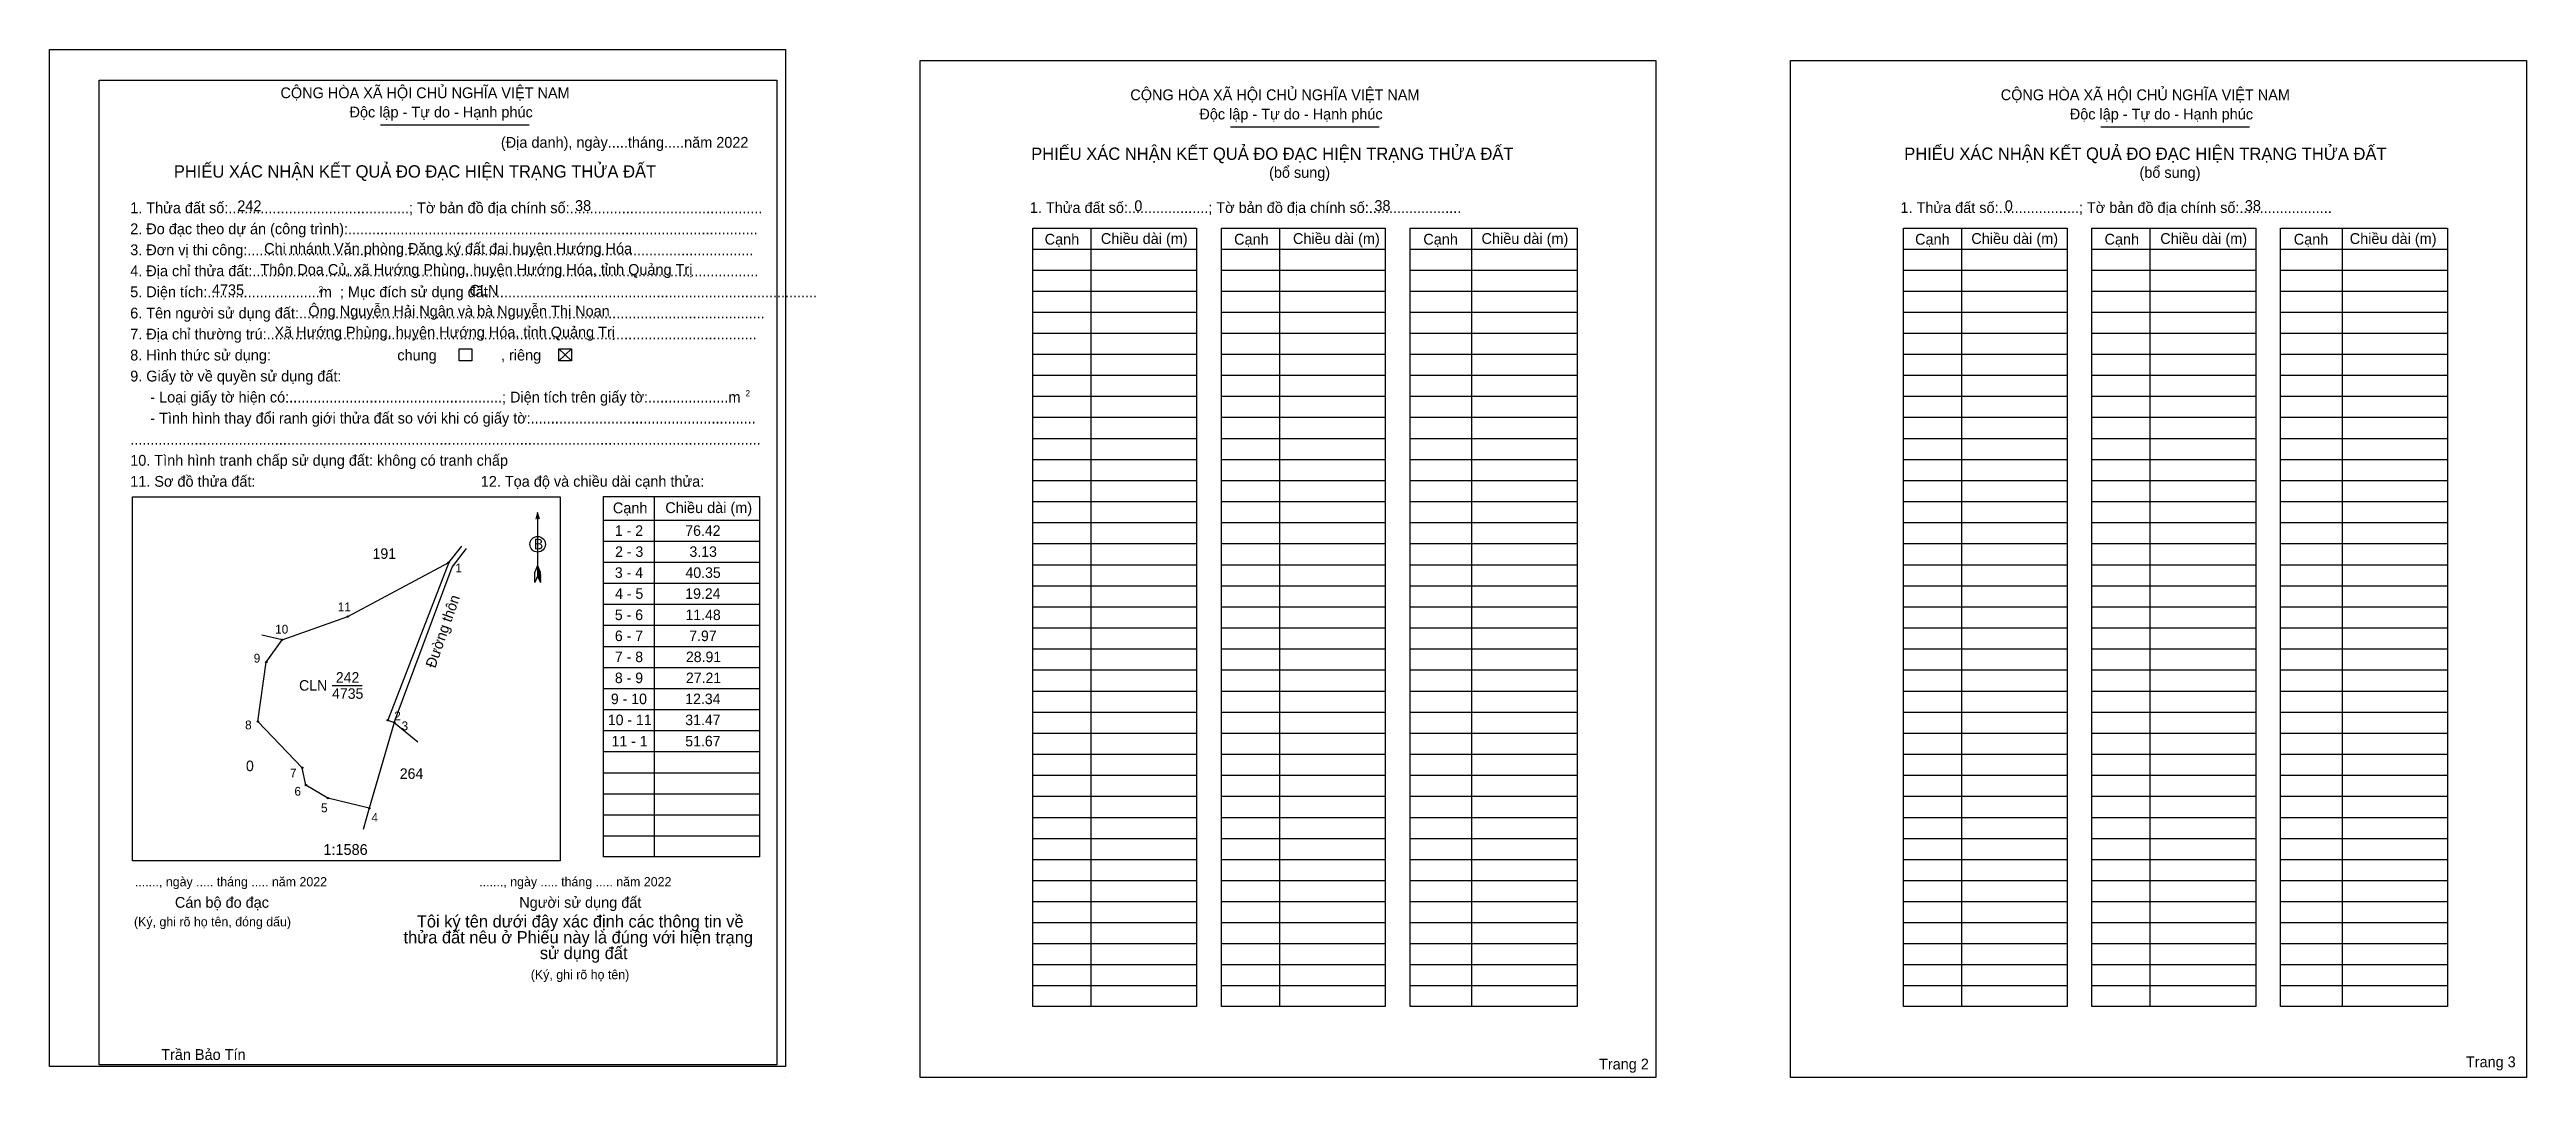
# Model space of a CAD drawing. Extents: x 536055 to 537174, y 1849881 to 1850346.
import ezdxf

# ---------------------------------------------------------------- set-up
doc = ezdxf.new("R2010")
doc.units = 0
for name, color, linetype in [('Level 1', 7, 'Continuous'), ('Level 10', 7, 'Continuous'), ('Level 11', 7, 'Continuous'), ('Level 13', 7, 'Continuous'), ('Level 2', 7, 'Continuous'), ('Level 27', 7, 'Continuous'), ('Level 3', 7, 'Continuous'), ('Level 36', 7, 'Continuous'), ('Level 48', 7, 'Continuous'), ('Level 5', 7, 'Continuous'), ('Level 50', 7, 'Continuous'), ('Level 52', 7, 'Continuous'), ('Level 6', 7, 'Continuous'), ('Level 9', 7, 'Continuous')]:
    doc.layers.add(name, color=color, linetype=linetype)

msp = doc.modelspace()

# ---------------------------------------------------------------- linework, layer by layer
at = {"layer": 'Level 1'}
for p, q in [((536055.1, 1850341.1), (536055.1, 1850341.1)), ((536448.4, 1850341.1), (536448.4, 1850341.1)), ((536204.6, 1850311.9), (536271.8, 1850311.9)), ((536588.6, 1850311), (536655.8, 1850311)), ((536981.9, 1850311), (537049.1, 1850311)), ((536525.6, 1850265.3), (536525.6, 1849913.2)), ((536610.8, 1850265.3), (536610.8, 1849913.2)), ((536697.6, 1850265.3), (536697.6, 1849913.2)), ((536918.9, 1850265.3), (536918.9, 1849913.2)), ((537004.1, 1850265.3), (537004.1, 1849913.2)), ((537090.9, 1850265.3), (537090.9, 1849913.2)), ((536499.4, 1850255.8), (536573.3, 1850255.8)), ((536584.6, 1850255.8), (536658.5, 1850255.8)), ((536669.8, 1850255.8), (536745.3, 1850255.8)), ((536892.7, 1850255.8), (536966.7, 1850255.8)), ((536977.9, 1850255.8), (537051.9, 1850255.8)), ((537063.1, 1850255.8), (537138.6, 1850255.8)), ((536499.4, 1850246.3), (536573.3, 1850246.3)), ((536584.6, 1850246.3), (536658.5, 1850246.3)), ((536669.8, 1850246.3), (536745.3, 1850246.3)), ((536892.7, 1850246.3), (536966.7, 1850246.3)), ((536977.9, 1850246.3), (537051.9, 1850246.3)), ((537063.1, 1850246.3), (537138.6, 1850246.3)), ((536499.4, 1850236.8), (536573.3, 1850236.8)), ((536584.6, 1850236.8), (536658.5, 1850236.8)), ((536669.8, 1850236.8), (536745.3, 1850236.8)), ((536892.7, 1850236.8), (536966.7, 1850236.8)), ((536977.9, 1850236.8), (537051.9, 1850236.8)), ((537063.1, 1850236.8), (537138.6, 1850236.8)), ((536499.4, 1850227.2), (536573.3, 1850227.2)), ((536499.4, 1850217.7), (536573.3, 1850217.7)), ((536584.6, 1850227.2), (536658.5, 1850227.2)), ((536584.6, 1850217.7), (536658.5, 1850217.7)), ((536669.8, 1850227.2), (536745.3, 1850227.2)), ((536669.8, 1850217.7), (536745.3, 1850217.7)), ((536892.7, 1850227.2), (536966.7, 1850227.2)), ((536892.7, 1850217.7), (536966.7, 1850217.7)), ((536977.9, 1850227.2), (537051.9, 1850227.2)), ((536977.9, 1850217.7), (537051.9, 1850217.7)), ((537063.1, 1850227.2), (537138.6, 1850227.2)), ((537063.1, 1850217.7), (537138.6, 1850217.7)), ((536285.2, 1850210.7), (536290.9, 1850205.3)), ((536285.2, 1850205.3), (536290.9, 1850210.7)), ((536499.4, 1850208.2), (536573.3, 1850208.2)), ((536584.6, 1850208.2), (536658.5, 1850208.2)), ((536669.8, 1850208.2), (536745.3, 1850208.2)), ((536892.7, 1850208.2), (536966.7, 1850208.2)), ((536977.9, 1850208.2), (537051.9, 1850208.2)), ((537063.1, 1850208.2), (537138.6, 1850208.2)), ((536499.4, 1850198.7), (536573.3, 1850198.7)), ((536584.6, 1850198.7), (536658.5, 1850198.7)), ((536669.8, 1850198.7), (536745.3, 1850198.7)), ((536892.7, 1850198.7), (536966.7, 1850198.7)), ((536977.9, 1850198.7), (537051.9, 1850198.7)), ((537063.1, 1850198.7), (537138.6, 1850198.7)), ((536499.4, 1850189.2), (536573.3, 1850189.2)), ((536584.6, 1850189.2), (536658.5, 1850189.2)), ((536669.8, 1850189.2), (536745.3, 1850189.2)), ((536892.7, 1850189.2), (536966.7, 1850189.2)), ((536977.9, 1850189.2), (537051.9, 1850189.2)), ((537063.1, 1850189.2), (537138.6, 1850189.2)), ((536499.4, 1850179.7), (536573.3, 1850179.7)), ((536584.6, 1850179.7), (536658.5, 1850179.7)), ((536669.8, 1850179.7), (536745.3, 1850179.7)), ((536892.7, 1850179.7), (536966.7, 1850179.7)), ((536977.9, 1850179.7), (537051.9, 1850179.7)), ((537063.1, 1850179.7), (537138.6, 1850179.7)), ((536499.4, 1850170.1), (536573.3, 1850170.1)), ((536584.6, 1850170.1), (536658.5, 1850170.1)), ((536669.8, 1850170.1), (536745.3, 1850170.1)), ((536892.7, 1850170.1), (536966.7, 1850170.1)), ((536977.9, 1850170.1), (537051.9, 1850170.1)), ((537063.1, 1850170.1), (537138.6, 1850170.1)), ((536499.4, 1850160.6), (536573.3, 1850160.6)), ((536499.4, 1850151.1), (536573.3, 1850151.1)), ((536584.6, 1850160.6), (536658.5, 1850160.6)), ((536584.6, 1850151.1), (536658.5, 1850151.1)), ((536669.8, 1850160.6), (536745.3, 1850160.6)), ((536669.8, 1850151.1), (536745.3, 1850151.1)), ((536892.7, 1850160.6), (536966.7, 1850160.6)), ((536892.7, 1850151.1), (536966.7, 1850151.1)), ((536977.9, 1850160.6), (537051.9, 1850160.6)), ((536977.9, 1850151.1), (537051.9, 1850151.1)), ((537063.1, 1850160.6), (537138.6, 1850160.6)), ((537063.1, 1850151.1), (537138.6, 1850151.1)), ((536092.5, 1850143.8), (536092.5, 1850143.8)), ((536328.2, 1850143.9), (536328.2, 1849981)), ((536499.4, 1850141.6), (536573.3, 1850141.6)), ((536584.6, 1850141.6), (536658.5, 1850141.6)), ((536669.8, 1850141.6), (536745.3, 1850141.6)), ((536892.7, 1850141.6), (536966.7, 1850141.6)), ((536977.9, 1850141.6), (537051.9, 1850141.6)), ((537063.1, 1850141.6), (537138.6, 1850141.6)), ((536275.6, 1850136.7), (536275.6, 1850107.9)), ((536305.4, 1850133.2), (536375.9, 1850133.2)), ((536499.4, 1850132.1), (536573.3, 1850132.1)), ((536584.6, 1850132.1), (536658.5, 1850132.1)), ((536669.8, 1850132.1), (536745.3, 1850132.1)), ((536892.7, 1850132.1), (536966.7, 1850132.1)), ((536977.9, 1850132.1), (537051.9, 1850132.1)), ((537063.1, 1850132.1), (537138.6, 1850132.1)), ((536305.4, 1850123.7), (536375.9, 1850123.7)), ((536499.4, 1850122.6), (536573.3, 1850122.6)), ((536584.6, 1850122.6), (536658.5, 1850122.6)), ((536669.8, 1850122.6), (536745.3, 1850122.6)), ((536892.7, 1850122.6), (536966.7, 1850122.6)), ((536977.9, 1850122.6), (537051.9, 1850122.6)), ((537063.1, 1850122.6), (537138.6, 1850122.6)), ((536274.3, 1850105), (536274.4, 1850109.7)), ((536275.6, 1850107.9), (536274.3, 1850105)), ((536275.6, 1850112.7), (536274.4, 1850109.7)), ((536275.6, 1850112.7), (536276.8, 1850109.7)), ((536275.6, 1850112.3), (536276.8, 1850109.3)), ((536275.6, 1850111.9), (536276.8, 1850108.9)), ((536275.6, 1850111.4), (536276.9, 1850108.5)), ((536275.6, 1850111), (536276.9, 1850108)), ((536275.6, 1850110.6), (536276.9, 1850107.6)), ((536275.6, 1850110.2), (536276.9, 1850107.2)), ((536275.6, 1850109.8), (536276.9, 1850106.8)), ((536275.6, 1850109.4), (536276.9, 1850106.3)), ((536275.6, 1850109), (536276.9, 1850105.9)), ((536275.6, 1850108.5), (536276.9, 1850105.5)), ((536275.6, 1850107.9), (536276.9, 1850105)), ((536276.9, 1850105), (536276.8, 1850109.7)), ((536305.4, 1850114.2), (536375.9, 1850114.2)), ((536499.4, 1850113), (536573.3, 1850113)), ((536584.6, 1850113), (536658.5, 1850113)), ((536669.8, 1850113), (536745.3, 1850113)), ((536892.7, 1850113), (536966.7, 1850113)), ((536977.9, 1850113), (537051.9, 1850113)), ((537063.1, 1850113), (537138.6, 1850113)), ((536305.4, 1850104.7), (536375.9, 1850104.7)), ((536305.4, 1850095.2), (536375.9, 1850095.2)), ((536499.4, 1850103.5), (536573.3, 1850103.5)), ((536584.6, 1850103.5), (536658.5, 1850103.5)), ((536669.8, 1850103.5), (536745.3, 1850103.5)), ((536892.7, 1850103.5), (536966.7, 1850103.5)), ((536977.9, 1850103.5), (537051.9, 1850103.5)), ((537063.1, 1850103.5), (537138.6, 1850103.5)), ((536305.4, 1850085.7), (536375.9, 1850085.7)), ((536499.4, 1850094), (536573.3, 1850094)), ((536499.4, 1850084.5), (536573.3, 1850084.5)), ((536584.6, 1850094), (536658.5, 1850094)), ((536584.6, 1850084.5), (536658.5, 1850084.5)), ((536669.8, 1850094), (536745.3, 1850094)), ((536669.8, 1850084.5), (536745.3, 1850084.5)), ((536892.7, 1850094), (536966.7, 1850094)), ((536892.7, 1850084.5), (536966.7, 1850084.5)), ((536977.9, 1850094), (537051.9, 1850094)), ((536977.9, 1850084.5), (537051.9, 1850084.5)), ((537063.1, 1850094), (537138.6, 1850094)), ((537063.1, 1850084.5), (537138.6, 1850084.5)), ((536305.4, 1850076.1), (536375.9, 1850076.1)), ((536499.4, 1850075), (536573.3, 1850075)), ((536584.6, 1850075), (536658.5, 1850075)), ((536669.8, 1850075), (536745.3, 1850075)), ((536892.7, 1850075), (536966.7, 1850075)), ((536977.9, 1850075), (537051.9, 1850075)), ((537063.1, 1850075), (537138.6, 1850075)), ((536305.4, 1850066.6), (536375.9, 1850066.6)), ((536499.4, 1850065.5), (536573.3, 1850065.5)), ((536584.6, 1850065.5), (536658.5, 1850065.5)), ((536669.8, 1850065.5), (536745.3, 1850065.5)), ((536892.7, 1850065.5), (536966.7, 1850065.5)), ((536977.9, 1850065.5), (537051.9, 1850065.5)), ((537063.1, 1850065.5), (537138.6, 1850065.5)), ((536305.4, 1850057.1), (536375.9, 1850057.1)), ((536499.4, 1850055.9), (536573.3, 1850055.9)), ((536584.6, 1850055.9), (536658.5, 1850055.9)), ((536669.8, 1850055.9), (536745.3, 1850055.9)), ((536892.7, 1850055.9), (536966.7, 1850055.9)), ((536977.9, 1850055.9), (537051.9, 1850055.9)), ((537063.1, 1850055.9), (537138.6, 1850055.9)), ((536305.4, 1850047.6), (536375.9, 1850047.6)), ((536499.4, 1850046.4), (536573.3, 1850046.4)), ((536584.6, 1850046.4), (536658.5, 1850046.4)), ((536669.8, 1850046.4), (536745.3, 1850046.4)), ((536892.7, 1850046.4), (536966.7, 1850046.4)), ((536977.9, 1850046.4), (537051.9, 1850046.4)), ((537063.1, 1850046.4), (537138.6, 1850046.4)), ((536305.4, 1850038.1), (536375.9, 1850038.1)), ((536305.4, 1850028.6), (536375.9, 1850028.6)), ((536499.4, 1850036.9), (536573.3, 1850036.9)), ((536499.4, 1850027.4), (536573.3, 1850027.4)), ((536584.6, 1850036.9), (536658.5, 1850036.9)), ((536584.6, 1850027.4), (536658.5, 1850027.4)), ((536669.8, 1850036.9), (536745.3, 1850036.9)), ((536669.8, 1850027.4), (536745.3, 1850027.4)), ((536892.7, 1850036.9), (536966.7, 1850036.9)), ((536892.7, 1850027.4), (536966.7, 1850027.4)), ((536977.9, 1850036.9), (537051.9, 1850036.9)), ((536977.9, 1850027.4), (537051.9, 1850027.4)), ((537063.1, 1850036.9), (537138.6, 1850036.9)), ((537063.1, 1850027.4), (537138.6, 1850027.4)), ((536305.4, 1850019), (536375.9, 1850019)), ((536499.4, 1850017.9), (536573.3, 1850017.9)), ((536584.6, 1850017.9), (536658.5, 1850017.9)), ((536669.8, 1850017.9), (536745.3, 1850017.9)), ((536892.7, 1850017.9), (536966.7, 1850017.9)), ((536977.9, 1850017.9), (537051.9, 1850017.9)), ((537063.1, 1850017.9), (537138.6, 1850017.9)), ((536305.4, 1850009.5), (536375.9, 1850009.5)), ((536499.4, 1850008.4), (536573.3, 1850008.4)), ((536584.6, 1850008.4), (536658.5, 1850008.4)), ((536669.8, 1850008.4), (536745.3, 1850008.4)), ((536892.7, 1850008.4), (536966.7, 1850008.4)), ((536977.9, 1850008.4), (537051.9, 1850008.4)), ((537063.1, 1850008.4), (537138.6, 1850008.4)), ((536305.4, 1850000), (536375.9, 1850000)), ((536499.4, 1849998.8), (536573.3, 1849998.8)), ((536584.6, 1849998.8), (536658.5, 1849998.8)), ((536669.8, 1849998.8), (536745.3, 1849998.8)), ((536892.7, 1849998.8), (536966.7, 1849998.8)), ((536977.9, 1849998.8), (537051.9, 1849998.8)), ((537063.1, 1849998.8), (537138.6, 1849998.8)), ((536305.4, 1849990.5), (536375.9, 1849990.5)), ((536499.4, 1849989.3), (536573.3, 1849989.3)), ((536584.6, 1849989.3), (536658.5, 1849989.3)), ((536669.8, 1849989.3), (536745.3, 1849989.3)), ((536892.7, 1849989.3), (536966.7, 1849989.3)), ((536977.9, 1849989.3), (537051.9, 1849989.3)), ((537063.1, 1849989.3), (537138.6, 1849989.3)), ((536285.8, 1849979.2), (536285.8, 1849979.2)), ((536499.4, 1849979.8), (536573.3, 1849979.8)), ((536584.6, 1849979.8), (536658.5, 1849979.8)), ((536669.8, 1849979.8), (536745.3, 1849979.8)), ((536892.7, 1849979.8), (536966.7, 1849979.8)), ((536977.9, 1849979.8), (537051.9, 1849979.8)), ((537063.1, 1849979.8), (537138.6, 1849979.8)), ((536499.4, 1849970.3), (536573.3, 1849970.3)), ((536499.4, 1849960.8), (536573.3, 1849960.8)), ((536584.6, 1849970.3), (536658.5, 1849970.3)), ((536584.6, 1849960.8), (536658.5, 1849960.8)), ((536669.8, 1849970.3), (536745.3, 1849970.3)), ((536669.8, 1849960.8), (536745.3, 1849960.8)), ((536892.7, 1849970.3), (536966.7, 1849970.3)), ((536892.7, 1849960.8), (536966.7, 1849960.8)), ((536977.9, 1849970.3), (537051.9, 1849970.3)), ((536977.9, 1849960.8), (537051.9, 1849960.8)), ((537063.1, 1849970.3), (537138.6, 1849970.3)), ((537063.1, 1849960.8), (537138.6, 1849960.8)), ((536499.4, 1849951.3), (536573.3, 1849951.3)), ((536584.6, 1849951.3), (536658.5, 1849951.3)), ((536669.8, 1849951.3), (536745.3, 1849951.3)), ((536892.7, 1849951.3), (536966.7, 1849951.3)), ((536977.9, 1849951.3), (537051.9, 1849951.3)), ((537063.1, 1849951.3), (537138.6, 1849951.3)), ((536499.4, 1849941.7), (536573.3, 1849941.7)), ((536584.6, 1849941.7), (536658.5, 1849941.7)), ((536669.8, 1849941.7), (536745.3, 1849941.7)), ((536892.7, 1849941.7), (536966.7, 1849941.7)), ((536977.9, 1849941.7), (537051.9, 1849941.7)), ((537063.1, 1849941.7), (537138.6, 1849941.7)), ((536499.4, 1849932.2), (536573.3, 1849932.2)), ((536584.6, 1849932.2), (536658.5, 1849932.2)), ((536669.8, 1849932.2), (536745.3, 1849932.2)), ((536892.7, 1849932.2), (536966.7, 1849932.2)), ((536977.9, 1849932.2), (537051.9, 1849932.2)), ((537063.1, 1849932.2), (537138.6, 1849932.2)), ((536499.4, 1849922.7), (536573.3, 1849922.7)), ((536584.6, 1849922.7), (536658.5, 1849922.7)), ((536669.8, 1849922.7), (536745.3, 1849922.7)), ((536892.7, 1849922.7), (536966.7, 1849922.7)), ((536977.9, 1849922.7), (537051.9, 1849922.7)), ((537063.1, 1849922.7), (537138.6, 1849922.7)), ((536387.6, 1849881.2), (536387.6, 1849881.2)), ((536780.9, 1849881.2), (536780.9, 1849881.2))]:
    msp.add_line(p, q, dxfattribs=at)
for points in [[(536499.4, 1850265.3), (536573.3, 1850265.3), (536573.3, 1849913.2), (536499.4, 1849913.2)], [(536584.6, 1850265.3), (536658.5, 1850265.3), (536658.5, 1849913.2), (536584.6, 1849913.2)], [(536669.8, 1850265.3), (536745.3, 1850265.3), (536745.3, 1849913.2), (536669.8, 1849913.2)], [(536892.7, 1850265.3), (536966.7, 1850265.3), (536966.7, 1849913.2), (536892.7, 1849913.2)], [(536977.9, 1850265.3), (537051.9, 1850265.3), (537051.9, 1849913.2), (536977.9, 1849913.2)], [(537063.1, 1850265.3), (537138.6, 1850265.3), (537138.6, 1849913.2), (537063.1, 1849913.2)], [(536092.5, 1850143.8), (536285.8, 1850143.8), (536285.8, 1849979.2), (536092.5, 1849979.2)], [(536305.4, 1850143.9), (536375.9, 1850143.9), (536375.9, 1849981), (536305.4, 1849981)]]:
    msp.add_lwpolyline(points, close=True, dxfattribs=at)
msp.add_lwpolyline([(536276.4, 1850133.6), (536275.6, 1850136.7), (536274.8, 1850133.6)], dxfattribs=at)
msp.add_circle((536275.6, 1850122.3), 3.51, dxfattribs=at)
at = {"layer": 'Level 10'}
for p, q in [((536236.9, 1850111.9), (536243.4, 1850120.4)), ((536210.8, 1850041.7), (536236.9, 1850111.9))]:
    msp.add_line(p, q, dxfattribs=at)
msp.add_lwpolyline([(536189.8, 1850089.6), (536235.4, 1850114), (536207.9, 1850042.7), (536210.8, 1850041.7), (536199.5, 1850002.9), (536180.8, 1850007.5), (536170.9, 1850013.4), (536169.2, 1850021.2), (536149.2, 1850042.1), (536153, 1850069), (536160.1, 1850079.1)], close=True, dxfattribs=at)
at = {"layer": 'Level 11'}
for centre in [(536235.4, 1850114), (536189.8, 1850089.6), (536189.8, 1850089.6), (536160.1, 1850079.1), (536153, 1850069), (536149.2, 1850042.1), (536207.9, 1850042.7), (536210.8, 1850041.7), (536169.2, 1850021.2), (536170.9, 1850013.4), (536180.8, 1850007.5), (536199.5, 1850002.9)]:
    msp.add_circle(centre, 0.317, dxfattribs=at)
at = {"layer": 'Level 2'}
for points in [[(536055, 1850346), (536387.6, 1850346), (536387.6, 1849886.1), (536055, 1849886.1)], [(536448.4, 1850341.1), (536780.9, 1850341.1), (536780.9, 1849881.2), (536448.4, 1849881.2)], [(536841.7, 1850341.1), (537174.2, 1850341.1), (537174.2, 1849881.2), (536841.7, 1849881.2)]]:
    msp.add_lwpolyline(points, close=True, dxfattribs=at)
at = {"layer": 'Level 27'}
for p, q in [((536235.4, 1850114), (536241.4, 1850121.4)), ((536235.4, 1850114), (536241.4, 1850121.4)), ((536160.1, 1850079.1), (536150.9, 1850081.2)), ((536210.8, 1850041.7), (536214.1, 1850050.6))]:
    msp.add_line(p, q, dxfattribs=at)
at = {"layer": 'Level 3'}
msp.add_lwpolyline([(536077.5, 1850332.2), (536383.6, 1850332.2), (536383.6, 1849886.9), (536077.5, 1849886.9)], close=True, dxfattribs=at)
at = {"layer": 'Level 5'}
for p, q in [((536210.8, 1850041.7), (536221.4, 1850032.9)), ((536199.5, 1850002.9), (536196.7, 1849993.3))]:
    msp.add_line(p, q, dxfattribs=at)
at = {"layer": 'Level 50'}
for points in [[(536240.2, 1850210.7), (536245.9, 1850210.7), (536245.9, 1850205.3), (536240.2, 1850205.3)], [(536285.2, 1850210.7), (536290.9, 1850210.7), (536290.9, 1850205.3), (536285.2, 1850205.3)]]:
    msp.add_lwpolyline(points, close=True, dxfattribs=at)
at = {"layer": 'Level 9'}
msp.add_line((536182.7, 1850058.5), (536196.3, 1850058.5), dxfattribs=at)
msp.add_lwpolyline([(536210.8, 1850041.7), (536199.5, 1850002.9), (536180.8, 1850007.5), (536170.9, 1850013.4), (536169.2, 1850021.2), (536149.2, 1850042.1), (536153, 1850069), (536160.1, 1850079.1), (536189.8, 1850089.6), (536235.4, 1850114), (536207.9, 1850042.7)], close=True, dxfattribs=at)

# ---------------------------------------------------------------- texts
at = {"layer": 'Level 1'}
for s, height, p in [('CỘNG HÒA XÃ HỘI CHỦ NGHĨA VIỆT NAM', 4.885, (536159.4, 1850324)), ('Độc lập - Tự do - Hạnh phúc', 4.885, (536190.6, 1850315.3)), ('CỘNG HÒA XÃ HỘI CHỦ NGHĨA VIỆT NAM', 4.885, (536543.4, 1850323.1)), ('Độc lập - Tự do - Hạnh phúc', 4.885, (536574.6, 1850314.4)), ('CỘNG HÒA XÃ HỘI CHỦ NGHĨA VIỆT NAM', 4.885, (536936.7, 1850323.1)), ('Độc lập - Tự do - Hạnh phúc', 4.885, (536967.9, 1850314.4)), ('(Địa danh), ngày.....tháng.....năm 2022', 4.885, (536259, 1850301.6)), ('PHIẾU XÁC NHẬN KẾT QUẢ ĐO ĐẠC HIỆN TRẠNG THỬA ĐẤT', 5.583, (536498.6, 1850296.1)), ('PHIẾU XÁC NHẬN KẾT QUẢ ĐO ĐẠC HIỆN TRẠNG THỬA ĐẤT', 5.583, (536893.1, 1850296.1)), ('PHIẾU XÁC NHẬN KẾT QUẢ ĐO ĐẠC HIỆN TRẠNG THỬA ĐẤT', 5.583, (536111.2, 1850288.1)), ('(bổ sung)', 4.88, (536606.1, 1850288)), ('(bổ sung)', 4.88, (536999.4, 1850288)), ('1. Thửa đất số:.............................................; Tờ bản đồ địa chính số:................................................', 4.8848, (536091.5, 1850272)), ('1. Thửa đất số:....................; Tờ bản đồ địa chính số:.......................', 4.885, (536498, 1850272.1)), ('1. Thửa đất số:....................; Tờ bản đồ địa chính số:.......................', 4.885, (536891.4, 1850272.1)), ('2. Đo đạc theo dự án (công trình):......................................................................................................', 4.8848, (536091.5, 1850262.5)), ('Cạnh', 4.88, (536504.7, 1850257.8)), ('Chiều dài (m)', 4.885, (536530.1, 1850258.1)), ('Cạnh', 4.88, (536590.3, 1850257.8)), ('Chiều dài (m)', 4.885, (536616.9, 1850258.1)), ('Cạnh', 4.88, (536675.8, 1850257.8)), ('Chiều dài (m)', 4.885, (536702.1, 1850258.1)), ('Cạnh', 4.88, (536898, 1850257.8)), ('Chiều dài (m)', 4.885, (536923.4, 1850258.1)), ('Cạnh', 4.88, (536983.6, 1850257.8)), ('Chiều dài (m)', 4.885, (537008.8, 1850258.1)), ('Cạnh', 4.88, (537069.1, 1850257.8)), ('Chiều dài (m)', 4.885, (537094.4, 1850258.1)), ('3. Đơn vị thi công:..............................................................................................................................', 4.8848, (536091.5, 1850253)), ('Chi nhánh Văn phòng Đăng ký đất đai huyện Hướng Hóa', 4.885, (536152, 1850253.6)), ('4. Địa chỉ thửa đất:..............................................................................................................................', 4.8848, (536091.5, 1850243.5)), ('5. Diện tích:............................m  ; Mục đích sử dụng đất:.................................................................................', 4.8848, (536091.5, 1850234)), ('6. Tên người sử dụng đất:....................................................................................................................', 4.8848, (536091.5, 1850224.4)), ('2', 2.79, (536176.6, 1850236.2)), ('7. Địa chỉ thường trú:..........................................................................................................................', 4.8848, (536091.5, 1850214.9)), ('chung                , riêng', 4.885, (536212.2, 1850205.4)), ('9. Giấy tờ về quyền sử dụng đất:', 4.885, (536091.5, 1850195.9)), ('     - Loại giấy tờ hiện có:.....................................................; Diện tích trên giấy tờ:....................m', 4.8848, (536091.5, 1850186.4)), ('2', 2.79, (536369.5, 1850189.2)), ('     - Tình hình thay đổi ranh giới thửa đất so với khi có giấy tờ:........................................................', 4.8848, (536091.5, 1850176.9)), ('10. Tình hình tranh chấp sử dụng đất: không có tranh chấp', 4.885, (536091.5, 1850157.8)), ('.............................................................................................................................................................', 4.8848, (536091.5, 1850167.3)), ('11. Sơ đồ thửa đất:', 4.885, (536091.5, 1850148.3)), ('12. Tọa độ và chiều dài cạnh thửa:', 4.885, (536249.9, 1850148.3)), ('Cạnh', 4.88, (536309.6, 1850136.3)), ('Chiều dài (m)', 4.885, (536333.3, 1850136.4)), ('B', 4.76, (536273.9, 1850120)), ('......., ngày ..... tháng ..... năm 2022', 4.187, (536093.6, 1849967.6)), ('......., ngày ..... tháng ..... năm 2022', 4.187, (536249.2, 1849967.6)), ('Cán bộ đo đạc', 4.885, (536111.7, 1849957.9)), ('Người sử dụng đất', 4.885, (536267.3, 1849957.9)), ('(Ký, ghi rõ họ tên, đóng dấu)', 4.187, (536093.2, 1849949.5)), ('Tôi ký tên dưới đây xác định các thông tin về', 5.551, (536221, 1849949)), ('thửa đất nêu ở Phiếu này là đúng với hiện trạng', 5.551, (536215, 1849941.8)), ('sử dụng đất', 5.551, (536276.6, 1849934.7)), ('(Ký, ghi rõ họ tên)', 4.187, (536272.5, 1849925.6)), ('Trần Bảo Tín', 4.885, (536105.5, 1849889.1)), ('Trang 2', 4.88, (536755.2, 1849884.8)), ('Trang 3', 4.88, (537146.9, 1849885.8))]:
    msp.add_text(s, height=height, dxfattribs=at).set_placement(p)
at = {"layer": 'Level 13'}
for s, p in [('242', (536184.4, 1850059.7)), ('CLN', (536167.8, 1850056.1)), ('4735', (536182.7, 1850052.4))]:
    msp.add_text(s, height=4.76, dxfattribs=at).set_placement(p)
at = {"layer": 'Level 36'}
for s, p in [('191', (536201, 1850115.7)), ('0', (536143.8, 1850019.7)), ('264', (536213.3, 1850016.2))]:
    msp.add_text(s, height=4.76, dxfattribs=at).set_placement(p)
msp.add_text('Đường thôn', height=4.76, rotation=70.777, dxfattribs=at).set_placement((536229.3, 1850066))
at = {"layer": 'Level 48'}
msp.add_text('8. Hình thức sử dụng:', height=4.885, dxfattribs=at).set_placement((536091.5, 1850205.4))
at = {"layer": 'Level 52'}
for s, p in [('1 - 2', (536310.5, 1850126.1)), ('76.42', (536342.3, 1850126.1)), ('2 - 3', (536310.6, 1850116.6)), ('3.13', (536344.2, 1850116.6)), ('3 - 4', (536310.5, 1850107.1)), ('40.35', (536342.4, 1850107.1)), ('4 - 5', (536310.6, 1850097.6)), ('19.24', (536342.3, 1850097.6)), ('5 - 6', (536310.5, 1850088)), ('6 - 7', (536310.5, 1850078.5)), ('11.48', (536342.4, 1850088)), ('7.97', (536344.1, 1850078.5)), ('7 - 8', (536310.5, 1850069)), ('28.91', (536342.6, 1850069)), ('8 - 9', (536310.5, 1850059.5)), ('27.21', (536342.6, 1850059.5)), ('9 - 10', (536308.7, 1850050)), ('12.34', (536342.3, 1850050)), ('10 - 11', (536307.3, 1850040.5)), ('31.47', (536342.3, 1850040.5)), ('11 - 1', (536309, 1850030.9)), ('51.67', (536342.3, 1850030.9))]:
    msp.add_text(s, height=4.76, dxfattribs=at).set_placement(p)
at = {"layer": 'Level 6'}
for s, height, p in [('242', 4.89, (536139.9, 1850272.9)), ('38', 4.89, (536292.5, 1850273)), ('0', 4.89, (536545.2, 1850272.9)), ('38', 4.89, (536653.7, 1850273)), ('0', 4.89, (536938.5, 1850272.9)), ('38', 4.89, (537047, 1850273)), ('Thôn Doa Củ, xã Hướng Phùng, huyện Hướng Hóa, tỉnh Quảng Trị', 4.885, (536150.3, 1850244.1)), ('4735', 4.89, (536128.4, 1850234.9)), ('Ông Nguyễn Hải Ngân và bà Nguyễn Thị Noan', 4.885, (536172, 1850225.3)), ('CLN', 4.89, (536244.8, 1850234.7)), ('Xã Hướng Phùng, huyện Hướng Hóa, tỉnh Quảng Trị', 4.885, (536156.7, 1850215.8)), ('1:1586', 4.89, (536178.8, 1849981.8))]:
    msp.add_text(s, height=height, dxfattribs=at).set_placement(p)
at = {"layer": 'Level 9'}
for s, p in [('1', (536238.4, 1850109.6)), ('11', (536185.3, 1850092)), ('10', (536157, 1850081.9)), ('9', (536147.3, 1850068.8)), ('8', (536143.4, 1850038.6)), ('2', (536210.8, 1850042.7)), ('3', (536214.1, 1850038.2)), ('7', (536163.7, 1850016.9)), ('6', (536165.7, 1850008.6)), ('5', (536177.7, 1850001.1)), ('4', (536200.5, 1849996.8))]:
    msp.add_text(s, height=3.97, dxfattribs=at).set_placement(p)

doc.saveas('drawing.dxf')
